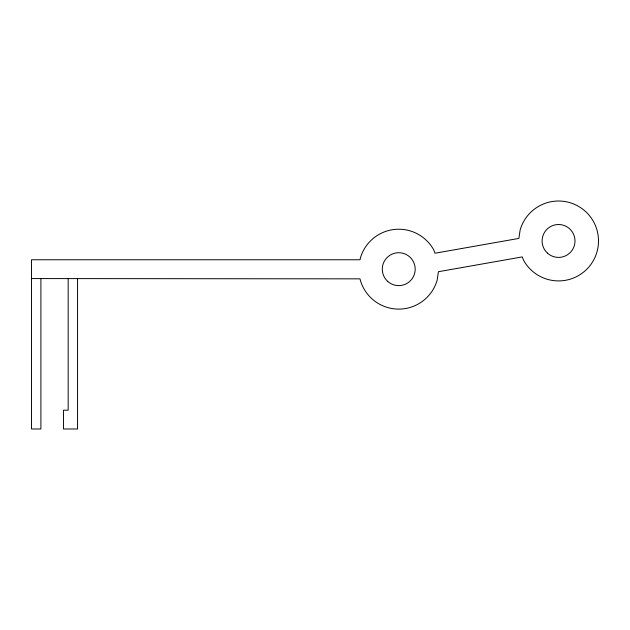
<?xml version="1.0" encoding="UTF-8"?>
<svg xmlns="http://www.w3.org/2000/svg" width="630" height="630" viewBox="0 0 630 630"><rect width="100%" height="100%" fill="white"/><g stroke="black" fill="none" stroke-linecap="round" stroke-linejoin="round"><path stroke-width="0.94" d="M31.5 278.57L359.974 278.846A39.958 39.958 0 0 0 437.149 280.169L438.409 271.711L522.262 256.914L523.617 260.348A39.958 39.958 0 0 0 586.317 269.695A39.958 39.958 0 0 0 579.12 206.711A39.958 39.958 0 0 0 520.144 229.966L518.884 238.416L435.031 253.221L433.676 249.787A39.958 39.958 0 0 0 360.329 258.166L360.084 259.765L31.5 259.765L31.5 428.983L40.903 428.983L40.903 278.57M77.561 278.57L77.561 428.983L63.465 428.983L63.465 410.185L68.166 410.185L68.166 278.57M387.71 281.382A16.451 16.451 0 0 0 414.823 272.609A16.451 16.451 0 0 0 393.671 253.512A16.451 16.451 0 0 0 387.71 281.382M547.525 253.173A16.451 16.451 0 0 0 574.639 244.409A16.451 16.451 0 0 0 553.486 225.312A16.451 16.451 0 0 0 547.525 253.173"/></g></svg>
